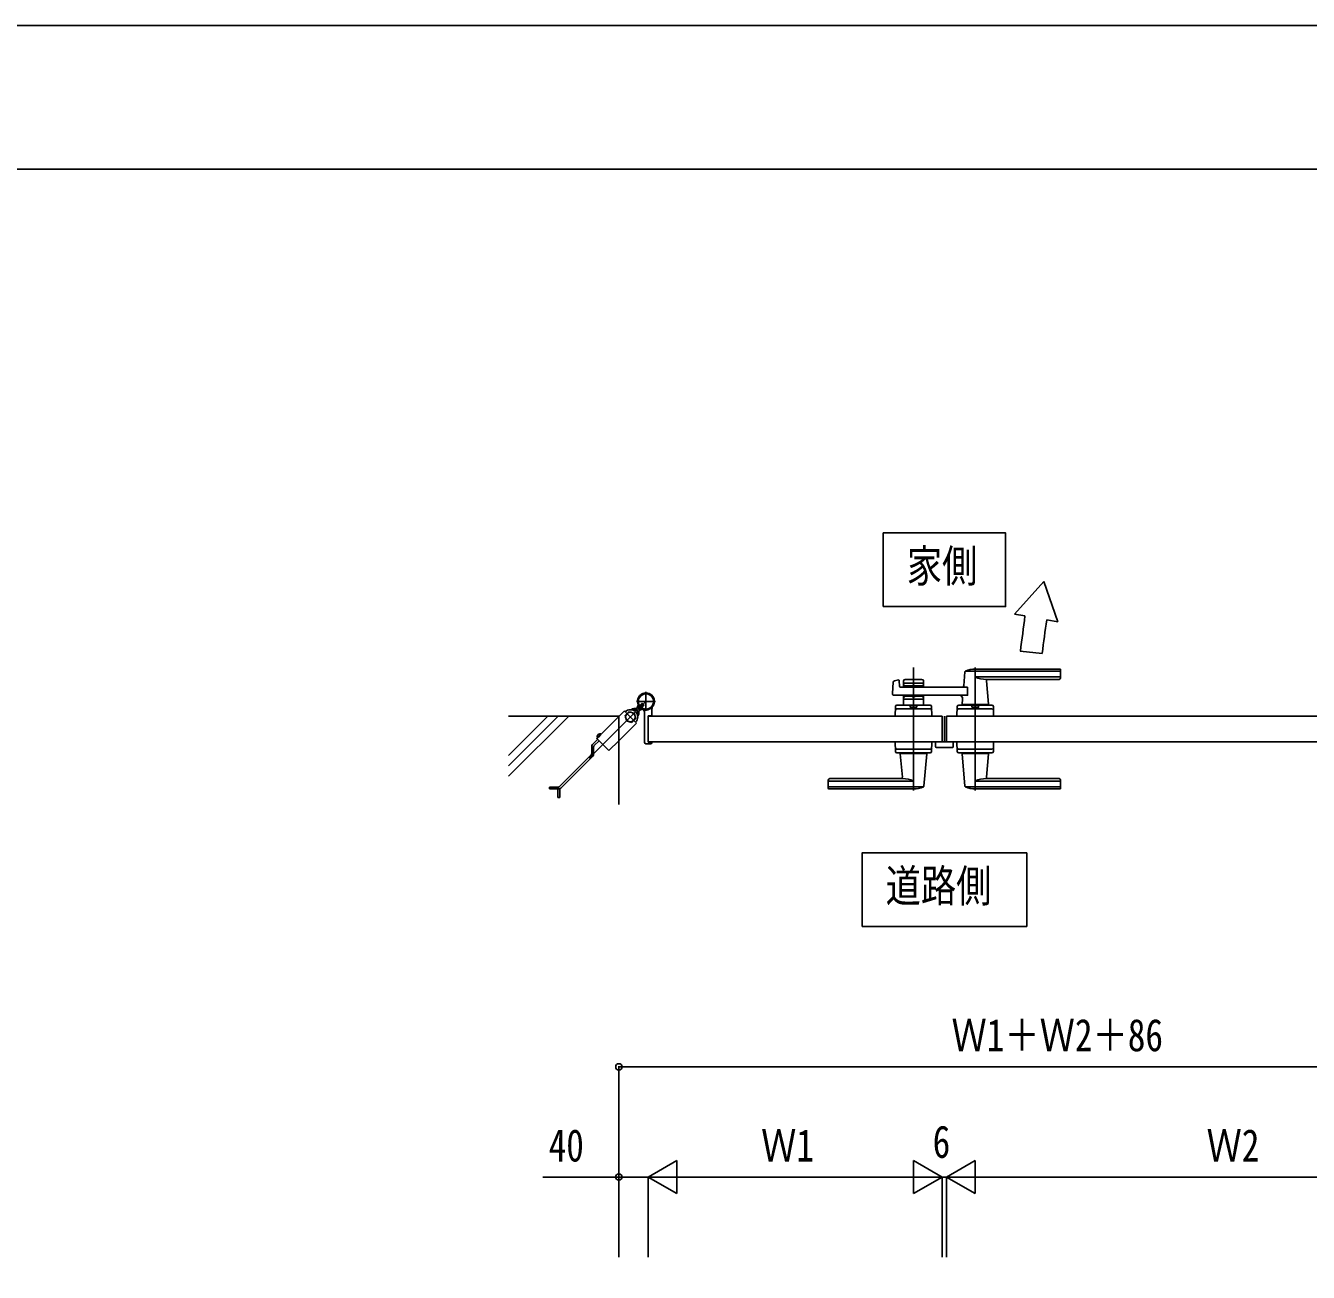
# Model space of a CAD drawing. Units: millimetres, scale not verified. Extents: x -4205 to 4205, y -2970 to 2970.
# Drawn here: x -2460 to -715, y 1275 to 2970 of the extents above; entities that cross this region are included whole.
import ezdxf
from ezdxf.enums import TextEntityAlignment as Align

# ---------------------------------------------------------------- set-up
doc = ezdxf.new("R2010")
doc.units = ezdxf.units.MM
doc.header["$LTSCALE"] = 12
for name, color, linetype in [('0-2_USER1', 3, 'Continuous'), ('0-3_YKK_12', 2, 'Continuous'), ('0-4_YKK_A1', 4, 'Continuous'), ('0-5_YKK_D', 6, 'Continuous'), ('0-6_YKK_ZWAK', 7, 'Continuous')]:
    doc.layers.add(name, color=color, linetype=linetype)
doc.styles.add('ＭＳ ゴシック', font='')
doc.styles.get('ＭＳ ゴシック').set_extended_font_data('MS Gothic')

msp = doc.modelspace()

# ---------------------------------------------------------------- linework, layer by layer
at = {"layer": '0-2_USER1'}
for points in [[(-1293.18, 2180.08), (-1293.18, 2280.08), (-1126.78, 2280.08), (-1126.78, 2180.08)], [(-1321.98, 1745.08), (-1321.98, 1845.08), (-1097.98, 1845.08), (-1097.98, 1745.08)]]:
    msp.add_lwpolyline(points, close=True, dxfattribs=at)
at = {"layer": '0-3_YKK_12'}
msp.add_line((-1209.98, 2031), (-1209.98, 1996), dxfattribs=at)
at = {"layer": '0-4_YKK_A1'}
for p, q in [((-1074.52, 2214.24), (-1114.74, 2169.72)), ((-1074.52, 2214.24), (-1055.65, 2159.31)), ((-1100.4, 2167.2), (-1114.74, 2169.72)), ((-1055.65, 2159.31), (-1070.43, 2161.91)), ((-1076.86, 2116.33), (-1106.7, 2119.51)), ((-1251.98, 2097), (-1251.98, 1930)), ((-1167.98, 2097), (-1167.98, 1930)), ((-1052.98, 2095), (-1167.98, 2095)), ((-1280.81, 2061.66), (-1279.59, 2077.07)), ((-1278.08, 2078.85), (-1272.66, 2080.2)), ((-1271.42, 2079.28), (-1271.03, 2071.45)), ((-1265.48, 2079), (-1265.48, 2070.5)), ((-1240.48, 2081), (-1263.48, 2081)), ((-1238.48, 2079), (-1238.48, 2070.5)), ((-1182.03, 2091.39), (-1183.73, 2072.31)), ((-1052.98, 2091.98), (-1181.77, 2091.98)), ((-1052.98, 2084.33), (-1167.98, 2084.33)), ((-1053.98, 2081), (-1153, 2081)), ((-1152.81, 2078.81), (-1150.01, 2047.32)), ((-1051.98, 2083), (-1051.98, 2094)), ((-1615.98, 2038), (-1615.98, 2064)), ((-1178.42, 2070.5), (-1270.03, 2070.5)), ((-1265.48, 2076), (-1238.48, 2076)), ((-1265.48, 2059.5), (-1265.48, 2046)), ((-1263.48, 2072), (-1254.39, 2072)), ((-1252.33, 2073.65), (-1253.69, 2072.29)), ((-1251.62, 2073.65), (-1250.27, 2072.29)), ((-1249.56, 2072), (-1240.48, 2072)), ((-1238.48, 2059.5), (-1238.48, 2046)), ((-1602.98, 2051), (-1628.98, 2051)), ((-1628.63, 2041.18), (-1627.21, 2042.6)), ((-1627.53, 2039.45), (-1617.47, 2049.51)), ((-1627.39, 2039.59), (-1622.73, 2044.25)), ((-1626.23, 2044.99), (-1625.95, 2045.27)), ((-1624.3, 2044.58), (-1625.06, 2043.82)), ((-1624.7, 2045.11), (-1621.28, 2048.53)), ((-1620.82, 2048.06), (-1624.3, 2044.58)), ((-1622.4, 2042.68), (-1623.16, 2041.92)), ((-1618.92, 2046.16), (-1622.4, 2042.68)), ((-1618.46, 2045.7), (-1621.87, 2042.29)), ((-1621.28, 2048.53), (-1618.46, 2045.7)), ((-1276.54, 2044.07), (-1276.98, 2031)), ((-1274.55, 2046), (-1229.41, 2046)), ((-1265.48, 2054), (-1238.48, 2054)), ((-1238.48, 2046), (-1265.48, 2046)), ((-1263.48, 2058), (-1254.39, 2058)), ((-1252.33, 2056.35), (-1253.69, 2057.71)), ((-1251.62, 2056.35), (-1250.27, 2057.71)), ((-1249.56, 2058), (-1240.48, 2058)), ((-1247.48, 2043.2), (-1247.48, 2046)), ((-1227.42, 2044.07), (-1226.98, 2031)), ((-1192.54, 2044.07), (-1192.98, 2031)), ((-1145.41, 2046), (-1190.55, 2046)), ((-1149.98, 2046.99), (-1185.98, 2046.99)), ((-1185.98, 2046), (-1185.98, 2046.99)), ((-1185.35, 2054.05), (-1185.95, 2047.32)), ((-1150.31, 2046.99), (-1185.65, 2046.99)), ((-1182.98, 2046.99), (-1185.15, 2046.99)), ((-1172.48, 2043.2), (-1172.48, 2046)), ((-1150.31, 2046.99), (-1152.98, 2046.99)), ((-1149.98, 2046), (-1149.98, 2046.99)), ((-1143.42, 2044.07), (-1142.98, 2031)), ((-1749.41, 2031), (-1802.98, 1977.43)), ((-1735.27, 2031), (-1802.98, 1963.29)), ((-1721.13, 2031), (-1802.98, 1949.15)), ((-1630.48, 2036.5), (-1693.07, 1973.91)), ((-1644.26, 2036.86), (-1645.4, 2037.99)), ((-1639.14, 2037.04), (-1644.44, 2031.73)), ((-1644.44, 2031.73), (-1642.5, 2024.48)), ((-1643.91, 2036.5), (-1630.48, 2023.07)), ((-1642.5, 2024.48), (-1635.25, 2022.54)), ((-1631.89, 2035.09), (-1639.14, 2037.04)), ((-1635.25, 2022.54), (-1629.94, 2027.84)), ((-1628.63, 2041.18), (-1632.22, 2041.18)), ((-1632.22, 2039.18), (-1628.38, 2039.18)), ((-1629.94, 2027.84), (-1631.89, 2035.09)), ((-1627.8, 2034.76), (-1627.8, 2038.6)), ((-1625.8, 2038.35), (-1624.38, 2039.77)), ((-1625.8, 2038.35), (-1625.8, 2034.76)), ((-1624.82, 2039.33), (-1624.11, 2038.63)), ((-1624.11, 2038.63), (-1623.2, 2039.54)), ((-1621.99, 2040.75), (-1621.71, 2041.03)), ((-1617.98, 2036.06), (-1617.98, 1995.5)), ((-1612.98, 2031), (-1612.98, 1996)), ((-1612.68, 2031.3), (-1608.48, 2031.3)), ((-1607.98, 2031.8), (-1607.98, 2040.84)), ((-1276.98, 2031), (-1226.98, 2031)), ((-1229.25, 2041), (-1274.71, 2041)), ((-1142.98, 2031), (-1192.98, 2031)), ((-1145.25, 2041), (-1190.71, 2041)), ((-1679.4, 2006.94), (-1678.77, 2005.11)), ((-1628.99, 2021.58), (-1630.12, 2022.72)), ((-1689.79, 1979.86), (-1689.79, 1989.68)), ((-1688.61, 1992.51), (-1681.74, 1999.38)), ((-1687.19, 1979.61), (-1687.19, 1989.43)), ((-1686.6, 1990.85), (-1679.9, 1997.54)), ((-1682.23, 2004.11), (-1680.4, 2003.48)), ((-1681.81, 2001.57), (-1682.08, 2002.03)), ((-1680.75, 2002.63), (-1681.81, 2001.57)), ((-1677.92, 2005.46), (-1680.75, 2002.63)), ((-1680.4, 2003.48), (-1679.15, 2003.86)), ((-1678.77, 2005.11), (-1679.15, 2003.86)), ((-1677.92, 2005.46), (-1676.86, 2006.52)), ((-1676.86, 2006.52), (-1677.32, 2006.79)), ((-1615.98, 1993.5), (-1608.98, 1993.5)), ((-1612.68, 1995.7), (-1608.48, 1995.7)), ((-1607.98, 1995.2), (-1607.98, 1994.5)), ((-1276.54, 1982.93), (-1276.98, 1996)), ((-1276.98, 1996), (-1226.98, 1996)), ((-1227.42, 1982.93), (-1226.98, 1996)), ((-1221.98, 1996), (-1221.98, 1989.5)), ((-1221.98, 1996), (-1197.98, 1996)), ((-1197.98, 1996), (-1197.98, 1989.5)), ((-1192.54, 1982.93), (-1192.98, 1996)), ((-1142.98, 1996), (-1192.98, 1996)), ((-1143.42, 1982.93), (-1142.98, 1996)), ((-1733.64, 1935.18), (-1690.37, 1978.45)), ((-1731.98, 1933.17), (-1688.36, 1976.78)), ((-1274.71, 1986), (-1229.25, 1986)), ((-1274.55, 1981), (-1229.41, 1981)), ((-1269.98, 1981), (-1269.98, 1980)), ((-1269.98, 1980), (-1233.98, 1980)), ((-1267.15, 1948.18), (-1269.96, 1979.67)), ((-1237.93, 1935.6), (-1234.01, 1979.67)), ((-1233.98, 1981), (-1233.98, 1980)), ((-1220.98, 1988.5), (-1198.98, 1988.5)), ((-1145.25, 1986), (-1190.71, 1986)), ((-1145.41, 1981), (-1190.55, 1981)), ((-1185.98, 1981), (-1185.98, 1980)), ((-1149.98, 1980), (-1185.98, 1980)), ((-1182.03, 1935.6), (-1185.95, 1979.67)), ((-1152.81, 1948.18), (-1150, 1979.67)), ((-1149.98, 1981), (-1149.98, 1980)), ((-1367.98, 1944), (-1367.98, 1933)), ((-1366.98, 1942.67), (-1251.98, 1942.67)), ((-1365.98, 1946), (-1266.96, 1946)), ((-1052.98, 1942.67), (-1167.98, 1942.67)), ((-1053.98, 1946), (-1153, 1946)), ((-1051.98, 1944), (-1051.98, 1933)), ((-1747.29, 1934.59), (-1735.05, 1934.59)), ((-1747.29, 1931.99), (-1747.29, 1934.59)), ((-1734.8, 1931.99), (-1747.29, 1931.99)), ((-1735.75, 1920.45), (-1735.75, 1931.99)), ((-1735.75, 1920.45), (-1733.15, 1920.45)), ((-1733.15, 1932.35), (-1733.15, 1920.45)), ((-1366.98, 1935.02), (-1238.19, 1935.02)), ((-1366.98, 1932), (-1251.98, 1932)), ((-1052.98, 1935.02), (-1181.77, 1935.02)), ((-1052.98, 1932), (-1167.98, 1932))]:
    msp.add_line(p, q, dxfattribs=at)
for points in [[(-1178.42, 2070.5), (-1178.42, 2059.5), (-1278.81, 2059.5)], [(-1627.65, 2042.16), (-1628.35, 2042.87), (-1627.44, 2043.78)], [(-1625.53, 2044.28), (-1626.59, 2045.34), (-1627.31, 2044.08)], [(-1627.26, 2042.69), (-1625.21, 2043.4), (-1623.97, 2043.02)], [(-1621.87, 2042.29), (-1622.7, 2041.45), (-1625.53, 2044.28), (-1624.7, 2045.11)], [(-1624.29, 2039.72), (-1623.58, 2041.77), (-1623.97, 2043.02)], [(-1247.48, 2043.2), (-1256.48, 2043.2), (-1256.48, 2046)], [(-1172.48, 2043.2), (-1163.48, 2043.2), (-1163.48, 2046)], [(-1652.98, 1911), (-1652.98, 2031), (-1802.98, 2031)], [(-1645.4, 2037.99), (-1652.98, 2030.4), (-1682.87, 2000.51), (-1666.47, 1984.11)], [(-1622.7, 2041.45), (-1621.64, 2040.39), (-1622.9, 2039.67)], [(-1212.98, 2031), (-1212.98, 1996), (-1612.98, 1996)], [(-1212.98, 2031), (-1612.98, 2031), (-1612.98, 1996)], [(-1206.98, 2031), (-1206.98, 1996), (-406.98, 1996)], [(-1206.98, 2031), (-406.98, 2031), (-406.98, 1996)], [(-1666.47, 1984.11), (-1652.98, 1997.6), (-1628.99, 2021.58)]]:
    msp.add_lwpolyline(points, dxfattribs=at)
for radius in [11.5, 10.35]:
    msp.add_circle((-1615.98, 2051), radius, dxfattribs=at)
for centre, radius, start, end in [((-9101.49, 3199.09), 8067.36, 352.30953, 352.65116), ((-407.37, 2045.01), 673.28, 170.00114, 173.91932), ((-1167.98, 2061), 34, 90, 113.30607), ((-1052.98, 2094), 1, 0, 90), ((-1277.6, 2076.91), 2, 104.03624, 175.49449), ((-1272.42, 2079.23), 1, 2.86241, 104.03624), ((-1263.48, 2079), 2, 90, 180), ((-1240.48, 2079), 2, 0, 90), ((-1181.04, 2091.31), 1, 113.30607, 174.91858), ((-1154.19, 2110.98), 30, 242.63879, 272.27092), ((-1150.82, 2079), 2, 90, 185.08142), ((-1053.98, 2083), 2, 270, 0), ((-1052.98, 2090.98), 1, 0, 90), ((-1052.98, 2085.33), 1, 270, 0), ((-1615.98, 2051), 11.5, 321.98772, 244.89722), ((-1278.81, 2061.5), 2, 175.49449, 270), ((-1270.03, 2071.5), 1, 182.86241, 270), ((-1263.48, 2074), 2, 180, 270), ((-1254.39, 2073), 1, 270, 315), ((-1251.98, 2073.29), 0.5, 45, 135), ((-1249.56, 2073), 1, 225, 270), ((-1240.48, 2074), 2, 270, 0), ((-1190.33, 2054.49), 5, 354.91858, 90), ((-1185.72, 2072.49), 2, 270, 354.91858), ((-1626.19, 2043.43), 1.3, 150, 210.9647), ((-1619.59, 2047.39), 9, 210.9647, 239.0353), ((-1602.98, 2040.84), 5, 141.98772, 180), ((-1274.55, 2044), 2, 90, 178.09085), ((-1263.48, 2056), 2, 90, 180), ((-1254.39, 2057), 1, 45, 90), ((-1251.98, 2056.71), 0.5, 225, 315), ((-1249.56, 2057), 1, 90, 135), ((-1240.48, 2056), 2, 0, 90), ((-1229.41, 2044), 2, 1.90915, 90), ((-1190.55, 2044), 2, 90, 178.09085), ((-1185.65, 2047.29), 0.3, 174.91858, 270), ((-1150.31, 2047.29), 0.3, 270, 5.08142), ((-1145.41, 2044), 2, 1.90915, 90), ((-1637.19, 2029.79), 10, 315, 135), ((-1637.19, 2029.79), 6.5, 84.54354, 275.45646), ((-1637.19, 2029.79), 6.5, 275.45646, 84.54354), ((-1632.22, 2036.18), 5, 90, 135.40999), ((-1632.22, 2036.18), 3, 90, 110.54093), ((-1628.38, 2040.58), 1.4, 270, 315), ((-1630.8, 2034.76), 3, 339.45907, 0), ((-1626.4, 2038.6), 1.4, 135, 180), ((-1630.8, 2034.76), 5, 314.59001, 0), ((-1623.55, 2040.79), 1.3, 239.0353, 300), ((-1622.98, 2036.06), 5, 0.00002, 64.89722), ((-1612.68, 2031), 0.3, 90, 180), ((-1608.48, 2031.8), 0.5, 270, 0), ((-1274.71, 2039), 2, 90, 178.09085), ((-1229.25, 2039), 2, 1.90915, 90), ((-1190.71, 2039), 2, 90, 178.09085), ((-1145.25, 2039), 2, 1.90915, 90), ((-1678.21, 2002.92), 4.2, 98.11591, 171.88409), ((-1678.47, 2004.8), 2.3, 60, 98.11591), ((-1685.79, 1989.68), 4, 135, 180), ((-1685.19, 1989.43), 2, 135, 180), ((-1680.09, 2003.18), 2.3, 171.88409, 210), ((-1615.98, 1995.5), 2, 180, 270), ((-1612.68, 1996), 0.3, 180, 270), ((-1608.98, 1994.5), 1, 270, 0), ((-1608.48, 1995.2), 0.5, 0, 90), ((-1220.98, 1989.5), 1, 180, 270), ((-1198.98, 1989.5), 1, 270, 360), ((-1691.79, 1979.86), 2, 315, 0), ((-1691.19, 1979.61), 4, 315, 0), ((-1274.71, 1988), 2, 181.90915, 270), ((-1274.55, 1983), 2, 181.90915, 270), ((-1269.66, 1979.7), 0.3, 90, 185.08142), ((-1234.31, 1979.7), 0.3, 354.91858, 90), ((-1229.41, 1983), 2, 270, 358.09085), ((-1229.25, 1988), 2, 270, 358.09085), ((-1190.71, 1988), 2, 181.90915, 270), ((-1190.55, 1983), 2, 181.90915, 270), ((-1185.65, 1979.7), 0.3, 90, 185.08142), ((-1150.3, 1979.7), 0.3, 354.91858, 90), ((-1145.41, 1983), 2, 270, 358.09085), ((-1145.25, 1988), 2, 270, 358.09085), ((-1365.98, 1944), 2, 90, 180), ((-1366.98, 1941.67), 1, 90, 180), ((-1269.15, 1948), 2, 270, 5.08142), ((-1265.77, 1916.02), 30, 62.63879, 92.27092), ((-1154.19, 1916.02), 30, 87.72908, 117.36121), ((-1150.81, 1948), 2, 174.91858, 270), ((-1053.98, 1944), 2, 0, 90), ((-1052.98, 1941.67), 1, 0, 90), ((-1735.05, 1936.59), 2, 270, 315), ((-1734.8, 1935.99), 4, 270, 315), ((-1366.98, 1936.02), 1, 180, 270), ((-1366.98, 1933), 1, 180, 270), ((-1251.98, 1966), 34, 270, 293.30607), ((-1238.93, 1935.69), 1, 293.30607, 354.91858), ((-1181.03, 1935.69), 1, 185.08142, 246.69393), ((-1167.98, 1966), 34, 246.69393, 270), ((-1052.98, 1936.02), 1, 270, 0), ((-1052.98, 1933), 1, 270, 0)]:
    msp.add_arc(centre, radius, start, end, dxfattribs=at)
at = {"layer": '0-5_YKK_D'}
for p, q in [((-1652.98, 1295.09), (-1652.98, 1555.13)), ((-1652.98, 1554.13), (-366.98, 1554.13)), ((-1612.98, 1404.13), (-1574.01, 1426.63)), ((-1574.01, 1381.63), (-1574.01, 1426.63)), ((-1212.98, 1404.13), (-1251.95, 1426.63)), ((-1251.95, 1426.63), (-1251.95, 1381.63)), ((-1206.98, 1404.13), (-1168.01, 1426.63)), ((-1168.01, 1381.63), (-1168.01, 1426.63)), ((-1652.98, 1295.09), (-1652.98, 1405.13)), ((-1612.98, 1295.09), (-1612.98, 1405.13)), ((-1612.98, 1295.09), (-1612.98, 1405.13)), ((-1612.98, 1404.13), (-1574.01, 1381.63)), ((-1612.98, 1404.13), (-1535.04, 1404.13)), ((-1257.98, 1404.13), (-1567.98, 1404.13)), ((-1212.98, 1404.13), (-1290.92, 1404.13)), ((-1212.98, 1404.13), (-1251.95, 1381.63)), ((-1212.98, 1404.13), (-1229.98, 1404.13)), ((-1212.98, 1295.09), (-1212.98, 1405.13)), ((-1212.98, 1295.09), (-1212.98, 1405.13)), ((-1212.98, 1404.13), (-1206.98, 1404.13)), ((-1206.98, 1295.09), (-1206.98, 1405.13)), ((-1206.98, 1295.09), (-1206.98, 1405.13)), ((-1206.98, 1404.13), (-1189.98, 1404.13)), ((-1206.98, 1404.13), (-1168.01, 1381.63)), ((-1206.98, 1404.13), (-1129.04, 1404.13)), ((-1161.98, 1404.13), (-451.98, 1404.13))]:
    msp.add_line(p, q, dxfattribs=at)
msp.add_lwpolyline([(-1612.98, 1404.13), (-1652.98, 1404.13), (-1756.38, 1404.13)], dxfattribs=at)
for centre in [(-1652.98, 1554.13), (-1652.98, 1404.13)]:
    msp.add_circle(centre, 4.25, dxfattribs=at)
at = {"layer": '0-6_YKK_ZWAK'}
msp.add_line((3895.02, 2775), (-3904.98, 2775), dxfattribs=at)
msp.add_lwpolyline([(-4205, -2970), (4205, -2970), (4205, 2970), (-4205, 2970)], close=True, dxfattribs=at)

# ---------------------------------------------------------------- texts
at = {"layer": '0-2_USER1', "style": 'ＭＳ ゴシック', "width": 0.8}
for s, p in [('家側', (-1261.18, 2200.08)), ('道路側', (-1289.98, 1765.08))]:
    msp.add_text(s, height=43.99, dxfattribs=at).set_placement(p, align=Align.BOTTOM_LEFT)
at = {"layer": '0-5_YKK_D', "style": 'ＭＳ ゴシック', "width": 0.8}
for s, p in [('Ｗ1＋Ｗ2＋86', (-1200.38, 1562.13)), ('40', (-1748.38, 1412.13)), ('Ｗ1', (-1459.38, 1412.13)), ('6', (-1225.98, 1417.13)), ('Ｗ2', (-853.38, 1412.13))]:
    msp.add_text(s, height=43.99, dxfattribs=at).set_placement(p, align=Align.BOTTOM_LEFT)

doc.saveas('drawing.dxf')
